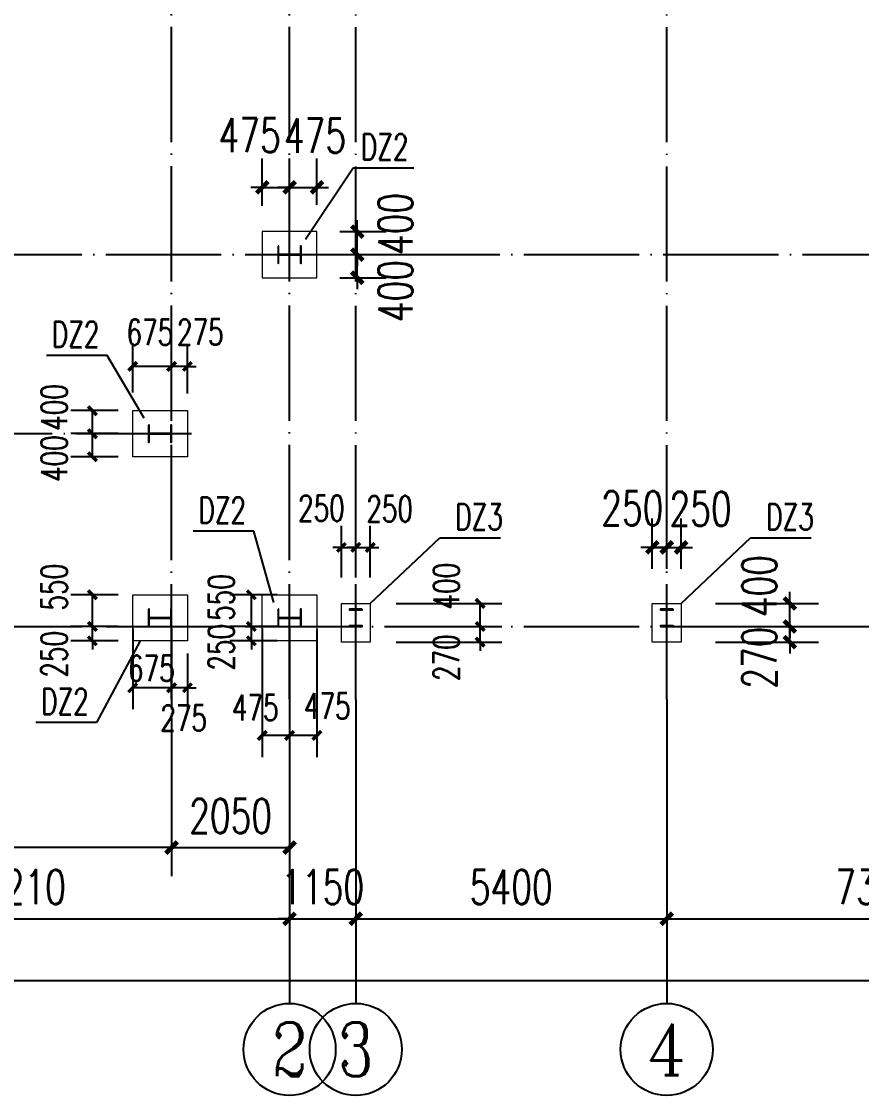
# Model space of a CAD drawing. Extents: x -89996 to 1006241, y -2176 to 440573.
# Drawn here: x 265783 to 280374, y 111935 to 130594 of the extents above; entities that cross this region are included whole.
import ezdxf
from ezdxf.enums import TextEntityAlignment as Align

# ---------------------------------------------------------------- set-up
doc = ezdxf.new("R2010")
doc.units = 0
doc.header["$LTSCALE"] = 1000
doc.header["$MEASUREMENT"] = 0
doc.linetypes.add('DOTE', pattern=[2.42, 2, -0.2, 0.02, -0.2])
for name, color, linetype in [('AXIS', 3, 'Continuous'), ('AXIS_TEXT', 7, 'Continuous'), ('DIM_LEAD', 3, 'Continuous'), ('DOTE', 1, 'DOTE'), ('GZ', 50, 'Continuous'), ('WALL', 9, 'Continuous'), ('YCX', 90, 'Continuous')]:
    doc.layers.add(name, color=color, linetype=linetype)
doc.layers.add('BASE_SING', color=7, linetype='Continuous', lineweight=0)
doc.styles.add('_TCH_AXIS', font='COMPLEX', dxfattribs={"bigfont": 'GBCBIG'})
doc.styles.add('_TCH_DIM_T3', font='SIMPLEX', dxfattribs={"width": 0.705882, "bigfont": 'GBCBIG'})
doc.styles.add('COMPLEX', font='COMPLEX')
doc.dimstyles.new('_TCH_ARCH&&200', dxfattribs={"dimtxt": 595, "dimasz": 200, "dimexe": 500, "dimexo": 600, "dimgap": 252.5, "dimtad": 1, "dimdec": 0, "dimzin": 0, "dimdsep": 46, "dimtxsty": '_TCH_DIM_T3', "dimblk": 'ARCHTICK', "dimcen": 0.09, "dimclrt": 7, "dimazin": 2, "dimtfac": 1, "dimtdec": 0, "dimtix": 1, "dimtmove": 2, "dimatfit": 3, "dimfxl": 0, "dimtolj": 1, "dimtzin": 0, "dimarcsym": 0})
doc.dimstyles.new('TCH-200-1', dxfattribs={"dimtxt": 595, "dimasz": 200, "dimexe": 500, "dimexo": 600, "dimgap": 252.5, "dimtad": 1, "dimdec": 0, "dimzin": 0, "dimdsep": 46, "dimtxsty": '_TCH_DIM_T3', "dimblk": 'ARCHTICK', "dimcen": 0.09, "dimclrd": 3, "dimclre": 3, "dimclrt": 7, "dimazin": 2, "dimtfac": 1, "dimtdec": 0, "dimtix": 1, "dimtmove": 2, "dimatfit": 3, "dimfxl": 0, "dimtolj": 1, "dimtzin": 0, "dimarcsym": 0})
doc.dimstyles.new('TCH_150_1', dxfattribs={"dimtxt": 446.25, "dimasz": 150, "dimexe": 375, "dimexo": 450, "dimgap": 189.375, "dimtad": 1, "dimdec": 0, "dimzin": 0, "dimdsep": 46, "dimtxsty": '_TCH_DIM_T3', "dimblk": 'ARCHTICK', "dimcen": 0.09, "dimclrd": 256, "dimclre": 256, "dimclrt": 7, "dimazin": 2, "dimtfac": 1, "dimtdec": 0, "dimtix": 1, "dimtmove": 2, "dimatfit": 3, "dimfxl": 0, "dimtolj": 1, "dimtzin": 0, "dimarcsym": 0})

# ---------------------------------------------------------------- blocks, each defined once
blk = doc.blocks.new('_AXISO')
blk.add_circle((0, 0), 0.5)
at = {"layer": 'AXIS_TEXT', "style": 'COMPLEX', "width": 1.041667}
blk.add_attdef('A', text='', height=0.56, dxfattribs=at).set_placement((-0.25, -0.28), (0.25, -0.28), align=Align.FIT)
blk = doc.blocks.new('_ArchTick')
at = {"color": 0, "linetype": 'ByBlock', "const_width": 0.4}
blk.add_lwpolyline([(-0.5, -0.5), (0.5, 0.5)], dxfattribs=at)
blk = doc.blocks.new('*D3005')
at = {"layer": 'AXIS', "color": 0, "lineweight": -2, "transparency": 16777216}
for p, q in [((1480, -627), (1480, -4337)), ((10690, -627), (10690, -4337)), ((1480, -3837), (10690, -3837))]:
    blk.add_line(p, q, dxfattribs=at)
at = {"layer": 'Defpoints', "color": 0, "transparency": 16777216}
for p in [(1480, -27), (10690, -27), (10690, -3837)]:
    blk.add_point(p, dxfattribs=at)
at = {"layer": 'AXIS', "color": 0, "lineweight": -2, "transparency": 16777216, "xscale": 200, "yscale": 200, "zscale": 200, "rotation": 180}
blk.add_blockref('_ArchTick', (1480, -3837), dxfattribs=at)
at = {"layer": 'AXIS', "color": 0, "lineweight": -2, "transparency": 16777216, "xscale": 200, "yscale": 200, "zscale": 200}
blk.add_blockref('_ArchTick', (10690, -3837), dxfattribs=at)
at = {"layer": 'AXIS', "color": 7, "transparency": 16777216, "insert": (6085, -3287), "char_height": 595, "attachment_point": 5, "style": '_TCH_DIM_T3'}
blk.add_mtext('\\A1;9210', dxfattribs=at)
blk = doc.blocks.new('*D3006')
at = {"layer": 'AXIS', "color": 0, "lineweight": -2, "transparency": 16777216}
for p, q in [((10690, -627), (10690, -4337)), ((11840, -627), (11840, -4337)), ((10690, -3837), (10490, -3837)), ((10690, -3837), (11840, -3837)), ((11840, -3837), (12040, -3837))]:
    blk.add_line(p, q, dxfattribs=at)
at = {"layer": 'Defpoints', "color": 0, "transparency": 16777216}
for p in [(10690, -27), (11840, -27), (11840, -3837)]:
    blk.add_point(p, dxfattribs=at)
at = {"layer": 'AXIS', "color": 0, "lineweight": -2, "transparency": 16777216, "xscale": 200, "yscale": 200, "zscale": 200}
blk.add_blockref('_ArchTick', (10690, -3837), dxfattribs=at)
at = {"layer": 'AXIS', "color": 0, "lineweight": -2, "transparency": 16777216, "xscale": 200, "yscale": 200, "zscale": 200, "rotation": 180}
blk.add_blockref('_ArchTick', (11840, -3837), dxfattribs=at)
at = {"layer": 'AXIS', "color": 7, "transparency": 16777216, "insert": (11265, -3287), "char_height": 595, "attachment_point": 5, "style": '_TCH_DIM_T3'}
blk.add_mtext('\\A1;1150', dxfattribs=at)
blk = doc.blocks.new('*D3007')
at = {"layer": 'AXIS', "color": 0, "lineweight": -2, "transparency": 16777216}
for p, q in [((11840, -627), (11840, -4337)), ((17240, -627), (17240, -4337)), ((11840, -3837), (17240, -3837))]:
    blk.add_line(p, q, dxfattribs=at)
at = {"layer": 'Defpoints', "color": 0, "transparency": 16777216}
for p in [(11840, -27), (17240, -27), (17240, -3837)]:
    blk.add_point(p, dxfattribs=at)
at = {"layer": 'AXIS', "color": 0, "lineweight": -2, "transparency": 16777216, "xscale": 200, "yscale": 200, "zscale": 200, "rotation": 180}
blk.add_blockref('_ArchTick', (11840, -3837), dxfattribs=at)
at = {"layer": 'AXIS', "color": 0, "lineweight": -2, "transparency": 16777216, "xscale": 200, "yscale": 200, "zscale": 200}
blk.add_blockref('_ArchTick', (17240, -3837), dxfattribs=at)
at = {"layer": 'AXIS', "color": 7, "transparency": 16777216, "insert": (14540, -3287), "char_height": 595, "attachment_point": 5, "style": '_TCH_DIM_T3'}
blk.add_mtext('\\A1;5400', dxfattribs=at)
blk = doc.blocks.new('*D3008')
at = {"layer": 'AXIS', "color": 0, "lineweight": -2, "transparency": 16777216}
for p, q in [((17240, -627), (17240, -4337)), ((24540, -627), (24540, -4337)), ((17240, -3837), (24540, -3837))]:
    blk.add_line(p, q, dxfattribs=at)
at = {"layer": 'Defpoints', "color": 0, "transparency": 16777216}
for p in [(17240, -27), (24540, -27), (24540, -3837)]:
    blk.add_point(p, dxfattribs=at)
at = {"layer": 'AXIS', "color": 0, "lineweight": -2, "transparency": 16777216, "xscale": 200, "yscale": 200, "zscale": 200, "rotation": 180}
blk.add_blockref('_ArchTick', (17240, -3837), dxfattribs=at)
at = {"layer": 'AXIS', "color": 0, "lineweight": -2, "transparency": 16777216, "xscale": 200, "yscale": 200, "zscale": 200}
blk.add_blockref('_ArchTick', (24540, -3837), dxfattribs=at)
at = {"layer": 'AXIS', "color": 7, "transparency": 16777216, "insert": (20890, -3287), "char_height": 595, "attachment_point": 5, "style": '_TCH_DIM_T3'}
blk.add_mtext('\\A1;7300', dxfattribs=at)
blk = doc.blocks.new('*D321')
at = {"layer": 'Defpoints', "color": 0, "transparency": 16777216}
for p in [(261230, 119843), (349750, 119843), (349750, 113934)]:
    blk.add_point(p, dxfattribs=at)
at = {"layer": 'WALL', "color": 3, "lineweight": -2, "transparency": 16777216}
for p, q in [((261230, 119243), (261230, 113434)), ((349750, 119243), (349750, 113434)), ((261230, 113934), (349750, 113934))]:
    blk.add_line(p, q, dxfattribs=at)
at = {"layer": 'WALL', "color": 3, "lineweight": -2, "transparency": 16777216, "xscale": 200, "yscale": 200, "zscale": 200, "rotation": 180}
blk.add_blockref('_ArchTick', (261230, 113934), dxfattribs=at)
at = {"layer": 'WALL', "color": 3, "lineweight": -2, "transparency": 16777216, "xscale": 200, "yscale": 200, "zscale": 200}
blk.add_blockref('_ArchTick', (349750, 113934), dxfattribs=at)
at = {"layer": 'WALL', "color": 7, "transparency": 16777216, "insert": (305490, 114484), "char_height": 595, "attachment_point": 5, "style": '_TCH_DIM_T3'}
blk.add_mtext('\\A1;88520', dxfattribs=at)
blk = doc.blocks.new('*D1096')
at = {"layer": 'Defpoints', "color": 0, "transparency": 16777216}
for p in [(268390, 119083), (270440, 118654), (270440, 116243)]:
    blk.add_point(p, dxfattribs=at)
at = {"layer": 'WALL', "color": 3, "lineweight": -2, "transparency": 16777216}
for p, q in [((268390, 118483), (268390, 115743)), ((270440, 118054), (270440, 115743)), ((268390, 116243), (270440, 116243))]:
    blk.add_line(p, q, dxfattribs=at)
at = {"layer": 'WALL', "color": 3, "lineweight": -2, "transparency": 16777216, "xscale": 200, "yscale": 200, "zscale": 200, "rotation": 180}
blk.add_blockref('_ArchTick', (268390, 116243), dxfattribs=at)
at = {"layer": 'WALL', "color": 3, "lineweight": -2, "transparency": 16777216, "xscale": 200, "yscale": 200, "zscale": 200}
blk.add_blockref('_ArchTick', (270440, 116243), dxfattribs=at)
at = {"layer": 'WALL', "color": 7, "transparency": 16777216, "insert": (269415, 116793), "char_height": 595, "attachment_point": 5, "style": '_TCH_DIM_T3'}
blk.add_mtext('\\A1;2050', dxfattribs=at)
blk = doc.blocks.new('*D1097')
at = {"layer": 'Defpoints', "color": 0, "transparency": 16777216}
for p in [(261230, 119083), (268390, 119083), (261230, 116243)]:
    blk.add_point(p, dxfattribs=at)
at = {"layer": 'WALL', "color": 3, "lineweight": -2, "transparency": 16777216}
for p, q in [((261230, 118483), (261230, 115743)), ((268390, 118483), (268390, 115743)), ((268390, 116243), (261230, 116243))]:
    blk.add_line(p, q, dxfattribs=at)
at = {"layer": 'WALL', "color": 3, "lineweight": -2, "transparency": 16777216, "xscale": 200, "yscale": 200, "zscale": 200, "rotation": 180}
blk.add_blockref('_ArchTick', (261230, 116243), dxfattribs=at)
at = {"layer": 'WALL', "color": 3, "lineweight": -2, "transparency": 16777216, "xscale": 200, "yscale": 200, "zscale": 200}
blk.add_blockref('_ArchTick', (268390, 116243), dxfattribs=at)
at = {"layer": 'WALL', "color": 7, "transparency": 16777216, "insert": (264810, 116793), "char_height": 595, "attachment_point": 5, "style": '_TCH_DIM_T3'}
blk.add_mtext('\\A1;7160', dxfattribs=at)
blk = doc.blocks.new('*D2098')
at = {"layer": 'Defpoints', "color": 0, "transparency": 16777216}
for p in [(276990, 121457), (276740, 120482), (276990, 120483)]:
    blk.add_point(p, dxfattribs=at)
at = {"layer": 'WALL', "color": 3, "lineweight": -2, "transparency": 16777216}
for p, q in [((276740, 121082), (276740, 121957)), ((276990, 121083), (276990, 121957)), ((276740, 121457), (276540, 121457)), ((276740, 121457), (276990, 121457)), ((276990, 121457), (277190, 121457))]:
    blk.add_line(p, q, dxfattribs=at)
at = {"layer": 'WALL', "color": 3, "lineweight": -2, "transparency": 16777216, "xscale": 200, "yscale": 200, "zscale": 200}
blk.add_blockref('_ArchTick', (276740, 121457), dxfattribs=at)
at = {"layer": 'WALL', "color": 3, "lineweight": -2, "transparency": 16777216, "xscale": 200, "yscale": 200, "zscale": 200, "rotation": 180}
blk.add_blockref('_ArchTick', (276990, 121457), dxfattribs=at)
at = {"layer": 'WALL', "color": 7, "transparency": 16777216, "insert": (276392, 122137), "char_height": 595, "attachment_point": 5, "style": '_TCH_DIM_T3'}
blk.add_mtext('\\A1;250', dxfattribs=at)
blk = doc.blocks.new('*D2099')
at = {"layer": 'Defpoints', "color": 0, "transparency": 16777216}
for p in [(277240, 121457), (276990, 120483), (277240, 120482)]:
    blk.add_point(p, dxfattribs=at)
at = {"layer": 'WALL', "color": 3, "lineweight": -2, "transparency": 16777216}
for p, q in [((276990, 121083), (276990, 121957)), ((277240, 121082), (277240, 121957)), ((276990, 121457), (276790, 121457)), ((276990, 121457), (277240, 121457)), ((277240, 121457), (277440, 121457))]:
    blk.add_line(p, q, dxfattribs=at)
at = {"layer": 'WALL', "color": 3, "lineweight": -2, "transparency": 16777216, "xscale": 200, "yscale": 200, "zscale": 200}
blk.add_blockref('_ArchTick', (276990, 121457), dxfattribs=at)
at = {"layer": 'WALL', "color": 3, "lineweight": -2, "transparency": 16777216, "xscale": 200, "yscale": 200, "zscale": 200, "rotation": 180}
blk.add_blockref('_ArchTick', (277240, 121457), dxfattribs=at)
at = {"layer": 'WALL', "color": 7, "transparency": 16777216, "insert": (277578, 122127), "char_height": 595, "attachment_point": 5, "style": '_TCH_DIM_T3'}
blk.add_mtext('\\A1;250', dxfattribs=at)
blk = doc.blocks.new('*D2100')
at = {"layer": 'Defpoints', "color": 0, "transparency": 16777216}
for p in [(277240, 120483), (279128, 120483), (277240, 120083)]:
    blk.add_point(p, dxfattribs=at)
at = {"layer": 'WALL', "color": 3, "lineweight": -2, "transparency": 16777216}
for p, q in [((279128, 120483), (279128, 120683)), ((277840, 120483), (279628, 120483)), ((279128, 120083), (279128, 120483)), ((277840, 120083), (279628, 120083)), ((279128, 120083), (279128, 119883))]:
    blk.add_line(p, q, dxfattribs=at)
at = {"layer": 'WALL', "color": 3, "lineweight": -2, "transparency": 16777216, "xscale": 200, "yscale": 200, "zscale": 200}
for p, rotation in [((279128, 120483), 270), ((279128, 120083), 90)]:
    blk.add_blockref('_ArchTick', p, dxfattribs=dict(at, rotation=rotation))
at = {"layer": 'WALL', "color": 7, "transparency": 16777216, "insert": (278599, 120784), "char_height": 595, "attachment_point": 5, "rotation": 90, "style": '_TCH_DIM_T3'}
blk.add_mtext('\\A1;400', dxfattribs=at)
blk = doc.blocks.new('*D2101')
at = {"layer": 'Defpoints', "color": 0, "transparency": 16777216}
for p in [(277240, 120083), (279128, 120083), (277240, 119812)]:
    blk.add_point(p, dxfattribs=at)
at = {"layer": 'WALL', "color": 3, "lineweight": -2, "transparency": 16777216}
for p, q in [((279128, 120083), (279128, 120283)), ((277840, 120083), (279628, 120083)), ((279128, 119812), (279128, 120083)), ((277840, 119812), (279628, 119812)), ((279128, 119812), (279128, 119612))]:
    blk.add_line(p, q, dxfattribs=at)
at = {"layer": 'WALL', "color": 3, "lineweight": -2, "transparency": 16777216, "xscale": 200, "yscale": 200, "zscale": 200}
for p, rotation in [((279128, 120083), 270), ((279128, 119812), 90)]:
    blk.add_blockref('_ArchTick', p, dxfattribs=dict(at, rotation=rotation))
at = {"layer": 'WALL', "color": 7, "transparency": 16777216, "insert": (278599, 119541), "char_height": 595, "attachment_point": 5, "rotation": 90, "style": '_TCH_DIM_T3'}
blk.add_mtext('\\A1;270', dxfattribs=at)
blk = doc.blocks.new('*D2102')
at = {"layer": 'Defpoints', "color": 0, "transparency": 16777216}
for p in [(271590, 121457), (271340, 120482), (271590, 120483)]:
    blk.add_point(p, dxfattribs=at)
at = {"layer": 'DIM_LEAD', "lineweight": -2, "transparency": 16777216}
for p, q in [((271340, 120932), (271340, 121832)), ((271590, 120933), (271590, 121832)), ((271340, 121457), (271190, 121457)), ((271340, 121457), (271590, 121457)), ((271590, 121457), (271740, 121457))]:
    blk.add_line(p, q, dxfattribs=at)
at = {"layer": 'DIM_LEAD', "lineweight": -2, "transparency": 16777216, "xscale": 150, "yscale": 150, "zscale": 150}
blk.add_blockref('_ArchTick', (271340, 121457), dxfattribs=at)
at = {"layer": 'DIM_LEAD', "lineweight": -2, "transparency": 16777216, "xscale": 150, "yscale": 150, "zscale": 150, "rotation": 180}
blk.add_blockref('_ArchTick', (271590, 121457), dxfattribs=at)
at = {"layer": 'DIM_LEAD', "color": 7, "transparency": 16777216, "insert": (270992, 122137), "char_height": 446.2, "attachment_point": 5, "style": '_TCH_DIM_T3'}
blk.add_mtext('\\A1;250', dxfattribs=at)
blk = doc.blocks.new('*D2103')
at = {"layer": 'Defpoints', "color": 0, "transparency": 16777216}
for p in [(271840, 121457), (271590, 120483), (271840, 120482)]:
    blk.add_point(p, dxfattribs=at)
at = {"layer": 'DIM_LEAD', "lineweight": -2, "transparency": 16777216}
for p, q in [((271590, 120933), (271590, 121832)), ((271840, 120932), (271840, 121832)), ((271590, 121457), (271440, 121457)), ((271590, 121457), (271840, 121457)), ((271840, 121457), (271990, 121457))]:
    blk.add_line(p, q, dxfattribs=at)
at = {"layer": 'DIM_LEAD', "lineweight": -2, "transparency": 16777216, "xscale": 150, "yscale": 150, "zscale": 150}
blk.add_blockref('_ArchTick', (271590, 121457), dxfattribs=at)
at = {"layer": 'DIM_LEAD', "lineweight": -2, "transparency": 16777216, "xscale": 150, "yscale": 150, "zscale": 150, "rotation": 180}
blk.add_blockref('_ArchTick', (271840, 121457), dxfattribs=at)
at = {"layer": 'DIM_LEAD', "color": 7, "transparency": 16777216, "insert": (272178, 122127), "char_height": 446.2, "attachment_point": 5, "style": '_TCH_DIM_T3'}
blk.add_mtext('\\A1;250', dxfattribs=at)
blk = doc.blocks.new('*D2104')
at = {"layer": 'Defpoints', "color": 0, "transparency": 16777216}
for p in [(271840, 120483), (273750, 120483), (271840, 120083)]:
    blk.add_point(p, dxfattribs=at)
at = {"layer": 'DIM_LEAD', "lineweight": -2, "transparency": 16777216}
for p, q in [((272290, 120483), (274125, 120483)), ((273750, 120083), (273750, 120483)), ((272290, 120083), (274125, 120083))]:
    blk.add_line(p, q, dxfattribs=at)
at = {"layer": 'DIM_LEAD', "lineweight": -2, "transparency": 16777216, "xscale": 150, "yscale": 150, "zscale": 150}
for p, rotation in [((273750, 120483), 90), ((273750, 120083), 270)]:
    blk.add_blockref('_ArchTick', p, dxfattribs=dict(at, rotation=rotation))
at = {"layer": 'DIM_LEAD', "color": 7, "transparency": 16777216, "insert": (273162, 120784), "char_height": 446.2, "attachment_point": 5, "rotation": 90, "style": '_TCH_DIM_T3'}
blk.add_mtext('\\A1;400', dxfattribs=at)
blk = doc.blocks.new('*D2105')
at = {"layer": 'Defpoints', "color": 0, "transparency": 16777216}
for p in [(271840, 120083), (273750, 120083), (271840, 119812)]:
    blk.add_point(p, dxfattribs=at)
at = {"layer": 'DIM_LEAD', "lineweight": -2, "transparency": 16777216}
for p, q in [((273750, 120083), (273750, 120233)), ((272290, 120083), (274125, 120083)), ((273750, 119812), (273750, 120083)), ((272290, 119812), (274125, 119812)), ((273750, 119812), (273750, 119662))]:
    blk.add_line(p, q, dxfattribs=at)
at = {"layer": 'DIM_LEAD', "lineweight": -2, "transparency": 16777216, "xscale": 150, "yscale": 150, "zscale": 150}
for p, rotation in [((273750, 120083), 270), ((273750, 119812), 90)]:
    blk.add_blockref('_ArchTick', p, dxfattribs=dict(at, rotation=rotation))
at = {"layer": 'DIM_LEAD', "color": 7, "transparency": 16777216, "insert": (273162, 119541), "char_height": 446.2, "attachment_point": 5, "rotation": 90, "style": '_TCH_DIM_T3'}
blk.add_mtext('\\A1;270', dxfattribs=at)
blk = doc.blocks.new('*D2134')
at = {"layer": 'Defpoints', "color": 0, "transparency": 16777216}
for p in [(270440, 127712), (269965, 126793), (270440, 126811)]:
    blk.add_point(p, dxfattribs=at)
at = {"layer": 'WALL', "color": 3, "lineweight": -2, "transparency": 16777216}
for p, q in [((269965, 127393), (269965, 128212)), ((270440, 127411), (270440, 128212)), ((269965, 127712), (269765, 127712)), ((269965, 127712), (270440, 127712)), ((270440, 127712), (270640, 127712))]:
    blk.add_line(p, q, dxfattribs=at)
at = {"layer": 'WALL', "color": 3, "lineweight": -2, "transparency": 16777216, "xscale": 200, "yscale": 200, "zscale": 200}
blk.add_blockref('_ArchTick', (269965, 127712), dxfattribs=at)
at = {"layer": 'WALL', "color": 3, "lineweight": -2, "transparency": 16777216, "xscale": 200, "yscale": 200, "zscale": 200, "rotation": 180}
blk.add_blockref('_ArchTick', (270440, 127712), dxfattribs=at)
at = {"layer": 'WALL', "color": 7, "transparency": 16777216, "insert": (269747, 128618), "char_height": 595, "attachment_point": 5, "style": '_TCH_DIM_T3'}
blk.add_mtext('\\A1;475', dxfattribs=at)
blk = doc.blocks.new('*D2135')
at = {"layer": 'Defpoints', "color": 0, "transparency": 16777216}
for p in [(270915, 127712), (270440, 126811), (270915, 126811)]:
    blk.add_point(p, dxfattribs=at)
at = {"layer": 'WALL', "color": 3, "lineweight": -2, "transparency": 16777216}
for p, q in [((270440, 127411), (270440, 128212)), ((270915, 127411), (270915, 128212)), ((270440, 127712), (270240, 127712)), ((270440, 127712), (270915, 127712)), ((270915, 127712), (271115, 127712))]:
    blk.add_line(p, q, dxfattribs=at)
at = {"layer": 'WALL', "color": 3, "lineweight": -2, "transparency": 16777216, "xscale": 200, "yscale": 200, "zscale": 200}
blk.add_blockref('_ArchTick', (270440, 127712), dxfattribs=at)
at = {"layer": 'WALL', "color": 3, "lineweight": -2, "transparency": 16777216, "xscale": 200, "yscale": 200, "zscale": 200, "rotation": 180}
blk.add_blockref('_ArchTick', (270915, 127712), dxfattribs=at)
at = {"layer": 'WALL', "color": 7, "transparency": 16777216, "insert": (270882, 128608), "char_height": 595, "attachment_point": 5, "style": '_TCH_DIM_T3'}
blk.add_mtext('\\A1;475', dxfattribs=at)
blk = doc.blocks.new('*D2136')
at = {"layer": 'Defpoints', "color": 0, "transparency": 16777216}
for p in [(270714, 126943), (271615, 126943), (270714, 126543)]:
    blk.add_point(p, dxfattribs=at)
at = {"layer": 'WALL', "color": 3, "lineweight": -2, "transparency": 16777216}
for p, q in [((271615, 126943), (271615, 127143)), ((271314, 126943), (272115, 126943)), ((271615, 126543), (271615, 126943)), ((271314, 126543), (272115, 126543)), ((271615, 126543), (271615, 126343))]:
    blk.add_line(p, q, dxfattribs=at)
at = {"layer": 'WALL', "color": 3, "lineweight": -2, "transparency": 16777216, "xscale": 200, "yscale": 200, "zscale": 200}
for p, rotation in [((271615, 126943), 270), ((271615, 126543), 90)]:
    blk.add_blockref('_ArchTick', p, dxfattribs=dict(at, rotation=rotation))
at = {"layer": 'WALL', "color": 7, "transparency": 16777216, "insert": (272279, 127076), "char_height": 595, "attachment_point": 5, "rotation": 90, "style": '_TCH_DIM_T3'}
blk.add_mtext('\\A1;400', dxfattribs=at)
blk = doc.blocks.new('*D2137')
at = {"layer": 'Defpoints', "color": 0, "transparency": 16777216}
for p in [(270714, 126543), (271615, 126543), (270714, 126143)]:
    blk.add_point(p, dxfattribs=at)
at = {"layer": 'WALL', "color": 3, "lineweight": -2, "transparency": 16777216}
for p, q in [((271615, 126543), (271615, 126743)), ((271314, 126543), (272115, 126543)), ((271615, 126143), (271615, 126543)), ((271314, 126143), (272115, 126143)), ((271615, 126143), (271615, 125943))]:
    blk.add_line(p, q, dxfattribs=at)
at = {"layer": 'WALL', "color": 3, "lineweight": -2, "transparency": 16777216, "xscale": 200, "yscale": 200, "zscale": 200}
for p, rotation in [((271615, 126543), 270), ((271615, 126143), 90)]:
    blk.add_blockref('_ArchTick', p, dxfattribs=dict(at, rotation=rotation))
at = {"layer": 'WALL', "color": 7, "transparency": 16777216, "insert": (272279, 125910), "char_height": 595, "attachment_point": 5, "rotation": 90, "style": '_TCH_DIM_T3'}
blk.add_mtext('\\A1;400', dxfattribs=at)
blk = doc.blocks.new('*D2142')
at = {"layer": 'Defpoints', "color": 0, "transparency": 16777216}
for p in [(270440, 120501), (270915, 120483), (270440, 118190)]:
    blk.add_point(p, dxfattribs=at)
at = {"layer": 'DIM_LEAD', "lineweight": -2, "transparency": 16777216}
for p, q in [((270440, 120051), (270440, 117815)), ((270915, 120033), (270915, 117815)), ((270915, 118190), (270440, 118190))]:
    blk.add_line(p, q, dxfattribs=at)
at = {"layer": 'DIM_LEAD', "lineweight": -2, "transparency": 16777216, "xscale": 150, "yscale": 150, "zscale": 150, "rotation": 180}
blk.add_blockref('_ArchTick', (270440, 118190), dxfattribs=at)
at = {"layer": 'DIM_LEAD', "lineweight": -2, "transparency": 16777216, "xscale": 150, "yscale": 150, "zscale": 150}
blk.add_blockref('_ArchTick', (270915, 118190), dxfattribs=at)
at = {"layer": 'DIM_LEAD', "color": 7, "transparency": 16777216, "insert": (271095, 118701), "char_height": 446.2, "attachment_point": 5, "style": '_TCH_DIM_T3'}
blk.add_mtext('\\A1;475', dxfattribs=at)
blk = doc.blocks.new('*D2143')
at = {"layer": 'Defpoints', "color": 0, "transparency": 16777216}
for p in [(269965, 120501), (270440, 120501), (269965, 118190)]:
    blk.add_point(p, dxfattribs=at)
at = {"layer": 'DIM_LEAD', "lineweight": -2, "transparency": 16777216}
for p, q in [((269965, 120051), (269965, 117815)), ((270440, 120051), (270440, 117815)), ((270440, 118190), (269965, 118190))]:
    blk.add_line(p, q, dxfattribs=at)
at = {"layer": 'DIM_LEAD', "lineweight": -2, "transparency": 16777216, "xscale": 150, "yscale": 150, "zscale": 150, "rotation": 180}
blk.add_blockref('_ArchTick', (269965, 118190), dxfattribs=at)
at = {"layer": 'DIM_LEAD', "lineweight": -2, "transparency": 16777216, "xscale": 150, "yscale": 150, "zscale": 150}
blk.add_blockref('_ArchTick', (270440, 118190), dxfattribs=at)
at = {"layer": 'DIM_LEAD', "color": 7, "transparency": 16777216, "insert": (269843, 118675), "char_height": 446.2, "attachment_point": 5, "style": '_TCH_DIM_T3'}
blk.add_mtext('\\A1;475', dxfattribs=at)
blk = doc.blocks.new('*D2144')
at = {"layer": 'Defpoints', "color": 0, "transparency": 16777216}
for p in [(269776, 120633), (270677, 120633), (270677, 120083)]:
    blk.add_point(p, dxfattribs=at)
at = {"layer": 'DIM_LEAD', "lineweight": -2, "transparency": 16777216}
for p, q in [((270227, 120633), (269401, 120633)), ((269776, 120083), (269776, 120633)), ((270227, 120083), (269401, 120083))]:
    blk.add_line(p, q, dxfattribs=at)
at = {"layer": 'DIM_LEAD', "lineweight": -2, "transparency": 16777216, "xscale": 150, "yscale": 150, "zscale": 150}
for p, rotation in [((269776, 120633), 90), ((269776, 120083), 270)]:
    blk.add_blockref('_ArchTick', p, dxfattribs=dict(at, rotation=rotation))
at = {"layer": 'DIM_LEAD', "color": 7, "transparency": 16777216, "insert": (269252, 120587), "char_height": 446.2, "attachment_point": 5, "rotation": 90, "style": '_TCH_DIM_T3'}
blk.add_mtext('\\A1;550', dxfattribs=at)
blk = doc.blocks.new('*D2145')
at = {"layer": 'Defpoints', "color": 0, "transparency": 16777216}
for p in [(269776, 120083), (270677, 120083), (270677, 119833)]:
    blk.add_point(p, dxfattribs=at)
at = {"layer": 'DIM_LEAD', "lineweight": -2, "transparency": 16777216}
for p, q in [((269776, 120083), (269776, 120233)), ((270227, 120083), (269401, 120083)), ((269776, 119833), (269776, 120083)), ((270227, 119833), (269401, 119833)), ((269776, 119833), (269776, 119683))]:
    blk.add_line(p, q, dxfattribs=at)
at = {"layer": 'DIM_LEAD', "lineweight": -2, "transparency": 16777216, "xscale": 150, "yscale": 150, "zscale": 150}
for p, rotation in [((269776, 120083), 270), ((269776, 119833), 90)]:
    blk.add_blockref('_ArchTick', p, dxfattribs=dict(at, rotation=rotation))
at = {"layer": 'DIM_LEAD', "color": 7, "transparency": 16777216, "insert": (269252, 119723), "char_height": 446.2, "attachment_point": 5, "rotation": 90, "style": '_TCH_DIM_T3'}
blk.add_mtext('\\A1;250', dxfattribs=at)
blk = doc.blocks.new('*D2146')
at = {"layer": 'Defpoints', "color": 0, "transparency": 16777216}
for p in [(268390, 124602), (268390, 123701), (268665, 123683)]:
    blk.add_point(p, dxfattribs=at)
at = {"layer": 'DIM_LEAD', "lineweight": -2, "transparency": 16777216}
for p, q in [((268390, 124151), (268390, 124977)), ((268665, 124133), (268665, 124977)), ((268390, 124602), (268240, 124602)), ((268665, 124602), (268390, 124602)), ((268665, 124602), (268815, 124602))]:
    blk.add_line(p, q, dxfattribs=at)
at = {"layer": 'DIM_LEAD', "lineweight": -2, "transparency": 16777216, "xscale": 150, "yscale": 150, "zscale": 150}
blk.add_blockref('_ArchTick', (268390, 124602), dxfattribs=at)
at = {"layer": 'DIM_LEAD', "lineweight": -2, "transparency": 16777216, "xscale": 150, "yscale": 150, "zscale": 150, "rotation": 180}
blk.add_blockref('_ArchTick', (268665, 124602), dxfattribs=at)
at = {"layer": 'DIM_LEAD', "color": 7, "transparency": 16777216, "insert": (268888, 125197), "char_height": 446.2, "attachment_point": 5, "style": '_TCH_DIM_T3'}
blk.add_mtext('\\A1;275', dxfattribs=at)
blk = doc.blocks.new('*D2147')
at = {"layer": 'Defpoints', "color": 0, "transparency": 16777216}
for p in [(267715, 124602), (267715, 123701), (268390, 123701)]:
    blk.add_point(p, dxfattribs=at)
at = {"layer": 'DIM_LEAD', "lineweight": -2, "transparency": 16777216}
for p, q in [((267715, 124151), (267715, 124977)), ((268390, 124151), (268390, 124977)), ((268390, 124602), (267715, 124602))]:
    blk.add_line(p, q, dxfattribs=at)
at = {"layer": 'DIM_LEAD', "lineweight": -2, "transparency": 16777216, "xscale": 150, "yscale": 150, "zscale": 150, "rotation": 180}
blk.add_blockref('_ArchTick', (267715, 124602), dxfattribs=at)
at = {"layer": 'DIM_LEAD', "lineweight": -2, "transparency": 16777216, "xscale": 150, "yscale": 150, "zscale": 150}
blk.add_blockref('_ArchTick', (268390, 124602), dxfattribs=at)
at = {"layer": 'DIM_LEAD', "color": 7, "transparency": 16777216, "insert": (268012, 125196), "char_height": 446.2, "attachment_point": 5, "style": '_TCH_DIM_T3'}
blk.add_mtext('\\A1;675', dxfattribs=at)
blk = doc.blocks.new('*D2148')
at = {"layer": 'Defpoints', "color": 0, "transparency": 16777216}
for p in [(267015, 123833), (267915, 123833), (267915, 123433)]:
    blk.add_point(p, dxfattribs=at)
at = {"layer": 'DIM_LEAD', "lineweight": -2, "transparency": 16777216}
for p, q in [((267465, 123833), (266640, 123833)), ((267015, 123433), (267015, 123833)), ((267465, 123433), (266640, 123433))]:
    blk.add_line(p, q, dxfattribs=at)
at = {"layer": 'DIM_LEAD', "lineweight": -2, "transparency": 16777216, "xscale": 150, "yscale": 150, "zscale": 150}
for p, rotation in [((267015, 123833), 90), ((267015, 123433), 270)]:
    blk.add_blockref('_ArchTick', p, dxfattribs=dict(at, rotation=rotation))
at = {"layer": 'DIM_LEAD', "color": 7, "transparency": 16777216, "insert": (266351, 123887), "char_height": 446.2, "attachment_point": 5, "rotation": 90, "style": '_TCH_DIM_T3'}
blk.add_mtext('\\A1;400', dxfattribs=at)
blk = doc.blocks.new('*D2149')
at = {"layer": 'Defpoints', "color": 0, "transparency": 16777216}
for p in [(267015, 123433), (267915, 123433), (267915, 123033)]:
    blk.add_point(p, dxfattribs=at)
at = {"layer": 'DIM_LEAD', "lineweight": -2, "transparency": 16777216}
for p, q in [((267465, 123433), (266640, 123433)), ((267015, 123033), (267015, 123433)), ((267465, 123033), (266640, 123033))]:
    blk.add_line(p, q, dxfattribs=at)
at = {"layer": 'DIM_LEAD', "lineweight": -2, "transparency": 16777216, "xscale": 150, "yscale": 150, "zscale": 150}
for p, rotation in [((267015, 123433), 90), ((267015, 123033), 270)]:
    blk.add_blockref('_ArchTick', p, dxfattribs=dict(at, rotation=rotation))
at = {"layer": 'DIM_LEAD', "color": 7, "transparency": 16777216, "insert": (266351, 123000), "char_height": 446.2, "attachment_point": 5, "rotation": 90, "style": '_TCH_DIM_T3'}
blk.add_mtext('\\A1;400', dxfattribs=at)
blk = doc.blocks.new('*D2150')
at = {"layer": 'Defpoints', "color": 0, "transparency": 16777216}
for p in [(268390, 120083), (268665, 120065), (268390, 119019)]:
    blk.add_point(p, dxfattribs=at)
at = {"layer": 'DIM_LEAD', "lineweight": -2, "transparency": 16777216}
for p, q in [((268390, 119633), (268390, 118644)), ((268665, 119615), (268665, 118644)), ((268390, 119019), (268240, 119019)), ((268665, 119019), (268390, 119019)), ((268665, 119019), (268815, 119019))]:
    blk.add_line(p, q, dxfattribs=at)
at = {"layer": 'DIM_LEAD', "lineweight": -2, "transparency": 16777216, "xscale": 150, "yscale": 150, "zscale": 150}
blk.add_blockref('_ArchTick', (268390, 119019), dxfattribs=at)
at = {"layer": 'DIM_LEAD', "lineweight": -2, "transparency": 16777216, "xscale": 150, "yscale": 150, "zscale": 150, "rotation": 180}
blk.add_blockref('_ArchTick', (268665, 119019), dxfattribs=at)
at = {"layer": 'DIM_LEAD', "color": 7, "transparency": 16777216, "insert": (268599, 118494), "char_height": 446.2, "attachment_point": 5, "style": '_TCH_DIM_T3'}
blk.add_mtext('\\A1;275', dxfattribs=at)
blk = doc.blocks.new('*D2151')
at = {"layer": 'Defpoints', "color": 0, "transparency": 16777216}
for p in [(267715, 120501), (268390, 120501), (267715, 119019)]:
    blk.add_point(p, dxfattribs=at)
at = {"layer": 'DIM_LEAD', "lineweight": -2, "transparency": 16777216}
for p, q in [((267715, 120051), (267715, 118644)), ((268390, 120051), (268390, 118644)), ((268390, 119019), (267715, 119019))]:
    blk.add_line(p, q, dxfattribs=at)
at = {"layer": 'DIM_LEAD', "lineweight": -2, "transparency": 16777216, "xscale": 150, "yscale": 150, "zscale": 150, "rotation": 180}
blk.add_blockref('_ArchTick', (267715, 119019), dxfattribs=at)
at = {"layer": 'DIM_LEAD', "lineweight": -2, "transparency": 16777216, "xscale": 150, "yscale": 150, "zscale": 150}
blk.add_blockref('_ArchTick', (268390, 119019), dxfattribs=at)
at = {"layer": 'DIM_LEAD', "color": 7, "transparency": 16777216, "insert": (268040, 119354), "char_height": 446.2, "attachment_point": 5, "style": '_TCH_DIM_T3'}
blk.add_mtext('\\A1;675', dxfattribs=at)
blk = doc.blocks.new('*D2152')
at = {"layer": 'Defpoints', "color": 0, "transparency": 16777216}
for p in [(267015, 120633), (267915, 120633), (267915, 120083)]:
    blk.add_point(p, dxfattribs=at)
at = {"layer": 'DIM_LEAD', "lineweight": -2, "transparency": 16777216}
for p, q in [((267465, 120633), (266640, 120633)), ((267015, 120083), (267015, 120633)), ((267465, 120083), (266640, 120083))]:
    blk.add_line(p, q, dxfattribs=at)
at = {"layer": 'DIM_LEAD', "lineweight": -2, "transparency": 16777216, "xscale": 150, "yscale": 150, "zscale": 150}
for p, rotation in [((267015, 120633), 90), ((267015, 120083), 270)]:
    blk.add_blockref('_ArchTick', p, dxfattribs=dict(at, rotation=rotation))
at = {"layer": 'DIM_LEAD', "color": 7, "transparency": 16777216, "insert": (266351, 120766), "char_height": 446.2, "attachment_point": 5, "rotation": 90, "style": '_TCH_DIM_T3'}
blk.add_mtext('\\A1;550', dxfattribs=at)
blk = doc.blocks.new('*D2153')
at = {"layer": 'Defpoints', "color": 0, "transparency": 16777216}
for p in [(267015, 120083), (267915, 120083), (267915, 119833)]:
    blk.add_point(p, dxfattribs=at)
at = {"layer": 'DIM_LEAD', "lineweight": -2, "transparency": 16777216}
for p, q in [((267015, 120083), (267015, 120233)), ((267465, 120083), (266640, 120083)), ((267015, 119833), (267015, 120083)), ((267465, 119833), (266640, 119833)), ((267015, 119833), (267015, 119683))]:
    blk.add_line(p, q, dxfattribs=at)
at = {"layer": 'DIM_LEAD', "lineweight": -2, "transparency": 16777216, "xscale": 150, "yscale": 150, "zscale": 150}
for p, rotation in [((267015, 120083), 270), ((267015, 119833), 90)]:
    blk.add_blockref('_ArchTick', p, dxfattribs=dict(at, rotation=rotation))
at = {"layer": 'DIM_LEAD', "color": 7, "transparency": 16777216, "insert": (266351, 119600), "char_height": 446.2, "attachment_point": 5, "rotation": 90, "style": '_TCH_DIM_T3'}
blk.add_mtext('\\A1;250', dxfattribs=at)
blk = doc.blocks.new('A$C3A647AB8')
at = {"layer": 'AXIS'}
for p, q in [((10690.2, -26.8), (10690.2, -5307.8)), ((11840, -26.8), (11840, -5307.8)), ((17240, -26.8), (17240, -5307.8))]:
    blk.add_line(p, q, dxfattribs=at)
at = {"layer": 'DOTE'}
for p, q in [((8640.2, -24.6), (8640.2, 41826.8)), ((10690.2, -24.6), (10690.2, 41826.8)), ((11840, -26.8), (11840, 41826.8)), ((17240, -26.8), (17240, 41826.8)), ((240, 7700), (91240, 7700)), ((8986.5, 4590), (240, 4590)), ((240, 1240), (91240, 1240))]:
    blk.add_line(p, q, dxfattribs=at)
at = {"layer": 'GZ'}
for points in [[(10490, 7850), (10490, 7550), (10500, 7550), (10500, 7693.2), (10505, 7697), (10875.3, 7697), (10880, 7693.2), (10880, 7550), (10890, 7550), (10890, 7850), (10880, 7850), (10880, 7707), (10875.5, 7703), (10505, 7703), (10500, 7707), (10500, 7850), (10490, 7850)], [(8240.2, 4740), (8240.2, 4440), (8250.2, 4440), (8250.2, 4583.2), (8255.2, 4587), (8625.5, 4587), (8630.2, 4583.2), (8630.2, 4440), (8640.2, 4440), (8640.2, 4740), (8630.2, 4740), (8630.2, 4597), (8625.7, 4593), (8255.2, 4593), (8250.2, 4597), (8250.2, 4740), (8240.2, 4740)], [(8240.2, 1540), (8240.2, 1240), (8250.2, 1240), (8250.2, 1383.2), (8255.2, 1387), (8625.5, 1387), (8630.2, 1383.2), (8630.2, 1240), (8640.2, 1240), (8640.2, 1540), (8630.2, 1540), (8630.2, 1397), (8625.7, 1393), (8255.2, 1393), (8250.2, 1397), (8250.2, 1540), (8240.2, 1540)], [(10490, 1540), (10490, 1240), (10500, 1240), (10500, 1383.2), (10505, 1387), (10875.3, 1387), (10880, 1383.2), (10880, 1240), (10890, 1240), (10890, 1540), (10880, 1540), (10880, 1397), (10875.5, 1393), (10505, 1393), (10500, 1397), (10500, 1540), (10490, 1540)], [(11950, 1540), (11730, 1540), (11730, 1530), (11833.1, 1530), (11837, 1525), (11837, 1254.6), (11833.1, 1250), (11730, 1250), (11730, 1240), (11950, 1240), (11950, 1250), (11847, 1250), (11843, 1254.5), (11843, 1525), (11847, 1530), (11950, 1530), (11950, 1540)], [(17350, 1540), (17130, 1540), (17130, 1530), (17233.1, 1530), (17237, 1525), (17237, 1254.6), (17233.1, 1250), (17130, 1250), (17130, 1240), (17350, 1240), (17350, 1250), (17247, 1250), (17243, 1254.5), (17243, 1525), (17247, 1530), (17350, 1530), (17350, 1540)]]:
    blk.add_lwpolyline(points, close=True, dxfattribs=at)
at = {"layer": 'AXIS'}
ref = blk.add_blockref('_AXISO', (10690.2, -6107.8), dxfattribs=dict(at, xscale=1600, yscale=1600, zscale=1600))
ref.add_attrib('A', '2', dxfattribs={"layer": 'AXIS_TEXT', "height": 931.9, "style": '_TCH_AXIS'}).set_placement((10379.5, -6573.7), (11000.8, -6573.7), align=Align.FIT)
ref = blk.add_blockref('_AXISO', (11840, -6107.8), dxfattribs=dict(at, xscale=1600, yscale=1600, zscale=1600))
ref.add_attrib('A', '3', dxfattribs={"layer": 'AXIS_TEXT', "height": 931.9, "style": '_TCH_AXIS'}).set_placement((11529.4, -6573.7), (12150.6, -6573.7), align=Align.FIT)
ref = blk.add_blockref('_AXISO', (17240, -6107.8), dxfattribs=dict(at, xscale=1600, yscale=1600, zscale=1600))
ref.add_attrib('A', '4', dxfattribs={"layer": 'AXIS_TEXT', "height": 890.9, "style": '_TCH_AXIS'}).set_placement((16900.6, -6553.2), (17579.4, -6553.2), align=Align.FIT)
for p1, p2, picture, middle in [((1480, -26.8), (10690.2, -26.8), '*D3005', (6085.1, -3286.6)), ((10690.2, -26.8), (11840, -26.8), '*D3006', (11265.1, -3286.6)), ((11840, -26.8), (17240, -26.8), '*D3007', (14540, -3286.6)), ((17240, -26.8), (24540, -26.8), '*D3008', (20890, -3286.6))]:
    dim = blk.add_aligned_dim(p1=p1, p2=p2, distance=-3809.8, dimstyle='_TCH_ARCH&&200', dxfattribs=at)
    dim.commit()
    dim.dimension.update_dxf_attribs({"geometry": picture, "text_midpoint": middle})

msp = doc.modelspace()

# ---------------------------------------------------------------- linework, layer by layer
at = {"layer": 'BASE_SING'}
for points in [[(269964.95, 126942.68), (269964.95, 126142.68), (270914.69, 126142.68), (270914.69, 126942.68)], [(268664.87, 123832.68), (268664.87, 123032.68), (267715.12, 123032.68), (267715.12, 123832.68)], [(268664.87, 120632.68), (268664.87, 119832.68), (267715.12, 119832.68), (267715.12, 120632.68)], [(270914.69, 120632.68), (270914.69, 119832.68), (269964.95, 119832.68), (269964.95, 120632.68)], [(271839.64, 119812.43), (271339.64, 119812.43), (271339.64, 120482.68), (271839.64, 120482.68)], [(277239.64, 119812.43), (276739.64, 119812.43), (276739.64, 120482.68), (277239.64, 120482.68)]]:
    msp.add_lwpolyline(points, close=True, dxfattribs=at)
at = {"layer": 'DIM_LEAD'}
for p, q in [((270714.43, 126811.17), (271543.87, 128049.01)), ((271543.87, 128049.01), (272598.86, 128049.01)), ((267270.57, 124793.36), (266215.58, 124793.36)), ((267915.38, 123701.17), (267270.57, 124793.36)), ((269817.54, 121739.01), (268762.55, 121739.01)), ((270165.2, 120501.17), (269817.54, 121739.01)), ((271839.64, 120482.17), (273047.08, 121622.74)), ((273047.08, 121622.74), (274102.07, 121622.74)), ((277239.64, 120482.17), (278447.08, 121622.74)), ((278447.08, 121622.74), (279502.07, 121622.74)), ((267843.44, 119832.68), (267085.94, 118415.88)), ((267085.94, 118415.88), (266030.95, 118415.88))]:
    msp.add_line(p, q, dxfattribs=at)

# ---------------------------------------------------------------- block references
at = {"layer": 'WALL'}
msp.add_blockref('A$C3A647AB8', (259749.65, 118842.68), dxfattribs=at)

# ---------------------------------------------------------------- texts
at = {"layer": 'YCX', "color": 6, "style": '_TCH_DIM_T3', "width": 0.705882}
for p in [(271676, 128188.99), (266306.51, 124933.34), (268853.48, 121878.99), (266121.88, 118555.87)]:
    msp.add_text('DZ2', height=450, dxfattribs=at).set_placement(p)
at = {"layer": 'YCX', "color": 2, "style": '_TCH_DIM_T3', "width": 0.705882}
for p in [(273315.34, 121762.73), (278715.34, 121762.73)]:
    msp.add_text('DZ3', height=450, dxfattribs=at).set_placement(p)

# ---------------------------------------------------------------- dimensions: what is measured, and where the dimension line sits
at = {"layer": 'DIM_LEAD'}
for base, p1, p2, angle, picture, middle in [((267715.12, 124601.85), (268389.82, 123701.24), (267715.12, 123701.17), 180, '*D2147', (268011.59, 125195.71)), ((268389.82, 124601.85), (268664.87, 123683.17), (268389.82, 123701.24), 180, '*D2146', (268887.65, 125197.47)), ((267014.81, 123832.68), (267915.38, 123432.68), (267915.38, 123832.68), 270, '*D2148', (266350.89, 123887.32)), ((267014.81, 123432.68), (267915.38, 123032.68), (267915.38, 123432.68), 270, '*D2149', (266350.89, 122999.97)), ((273750.32, 120482.68), (271839.64, 120082.68), (271839.64, 120482.68), 270, '*D2104', (273162.4, 120784.24)), ((267014.81, 120632.68), (267915.38, 120082.68), (267915.38, 120632.68), 270, '*D2152', (266350.89, 120765.65)), ((269776.43, 120632.68), (270677, 120082.68), (270677, 120632.68), 270, '*D2144', (269252.12, 120587.48)), ((267715.12, 119018.96), (268389.82, 120501.24), (267715.12, 120501.17), 180, '*D2151', (268039.79, 119353.79)), ((269964.95, 118189.67), (270439.82, 120501.24), (269964.95, 120501.17), 180, '*D2143', (269842.93, 118674.55)), ((270439.82, 118189.67), (270914.69, 120483.17), (270439.82, 120501.24), 180, '*D2142', (271094.79, 118701.47)), ((267014.81, 120082.68), (267915.38, 119832.68), (267915.38, 120082.68), 270, '*D2153', (266350.89, 119599.52)), ((269776.43, 120082.68), (270677, 119832.68), (270677, 120082.68), 270, '*D2145', (269252.12, 119722.55)), ((273750.32, 120082.68), (271839.64, 119812.43), (271839.64, 120082.68), 270, '*D2105', (273162.4, 119541.35)), ((268389.82, 119018.96), (268664.87, 120064.62), (268389.82, 120082.68), 180, '*D2150', (268598.89, 118494.46))]:
    dim = msp.add_linear_dim(base=base, p1=p1, p2=p2, angle=angle, dimstyle='TCH_150_1', dxfattribs=at)
    dim.commit()
    dim.dimension.update_dxf_attribs({"geometry": picture, "text_midpoint": middle, "dimtype": 128})
for base, p1, p2, picture, middle in [((271589.64, 121457.08), (271339.64, 120482.17), (271589.64, 120482.68), '*D2102', (270992.34, 122137.09)), ((271839.64, 121457.08), (271589.64, 120482.68), (271839.64, 120482.17), '*D2103', (272178.45, 122127.31))]:
    dim = msp.add_linear_dim(base=base, p1=p1, p2=p2, dimstyle='TCH_150_1', dxfattribs=at)
    dim.commit()
    dim.dimension.update_dxf_attribs({"geometry": picture, "text_midpoint": middle, "dimtype": 128})
at = {"layer": 'WALL'}
for base, p1, p2, angle, picture, middle in [((270439.82, 127711.85), (269964.95, 126793.17), (270439.82, 126811.24), 0, '*D2134', (269746.97, 128618.13)), ((270914.69, 127711.85), (270439.82, 126811.24), (270914.69, 126811.17), 0, '*D2135', (270881.54, 128608.35)), ((271615, 126942.68), (270714.43, 126542.68), (270714.43, 126942.68), 270, '*D2136', (272278.92, 127075.65)), ((271615, 126542.68), (270714.43, 126142.68), (270714.43, 126542.68), 270, '*D2137', (272278.92, 125909.52)), ((279128.35, 120482.68), (277239.64, 120082.68), (277239.64, 120482.68), 270, '*D2100', (278599.44, 120784.24)), ((279128.35, 120082.68), (277239.64, 119812.43), (277239.64, 120082.68), 270, '*D2101', (278599.44, 119541.35))]:
    dim = msp.add_linear_dim(base=base, p1=p1, p2=p2, angle=angle, dimstyle='TCH-200-1', dxfattribs=at)
    dim.commit()
    dim.dimension.update_dxf_attribs({"geometry": picture, "text_midpoint": middle, "dimtype": 128})
for base, p1, p2, picture, middle in [((276989.64, 121457.08), (276739.64, 120482.17), (276989.64, 120482.68), '*D2098', (276392.34, 122137.09)), ((277239.64, 121457.08), (276989.64, 120482.68), (277239.64, 120482.17), '*D2099', (277578.45, 122127.31))]:
    dim = msp.add_linear_dim(base=base, p1=p1, p2=p2, dimstyle='TCH-200-1', dxfattribs=at)
    dim.commit()
    dim.dimension.update_dxf_attribs({"geometry": picture, "text_midpoint": middle, "dimtype": 128})
for base, p1, p2, picture, middle in [((349749.64, 113934.14), (261229.64, 119842.68), (349749.64, 119842.68), '*D321', (305489.64, 114484.14)), ((270439.82, 116243.17), (268389.64, 119082.68), (270439.82, 118653.97), '*D1096', (269414.73, 116793.17))]:
    dim = msp.add_linear_dim(base=base, p1=p1, p2=p2, dimstyle='TCH-200-1', dxfattribs=at)
    dim.commit()
    dim.dimension.update_dxf_attribs({"geometry": picture, "text_midpoint": middle})
dim = msp.add_linear_dim(base=(261229.64, 116243.17), p1=(268389.64, 119082.68), p2=(261229.64, 119082.68), angle=180, dimstyle='TCH-200-1', dxfattribs=at)
dim.commit()
dim.dimension.update_dxf_attribs({"geometry": '*D1097', "text_midpoint": (264809.64, 116793.17)})

doc.saveas('drawing.dxf')
